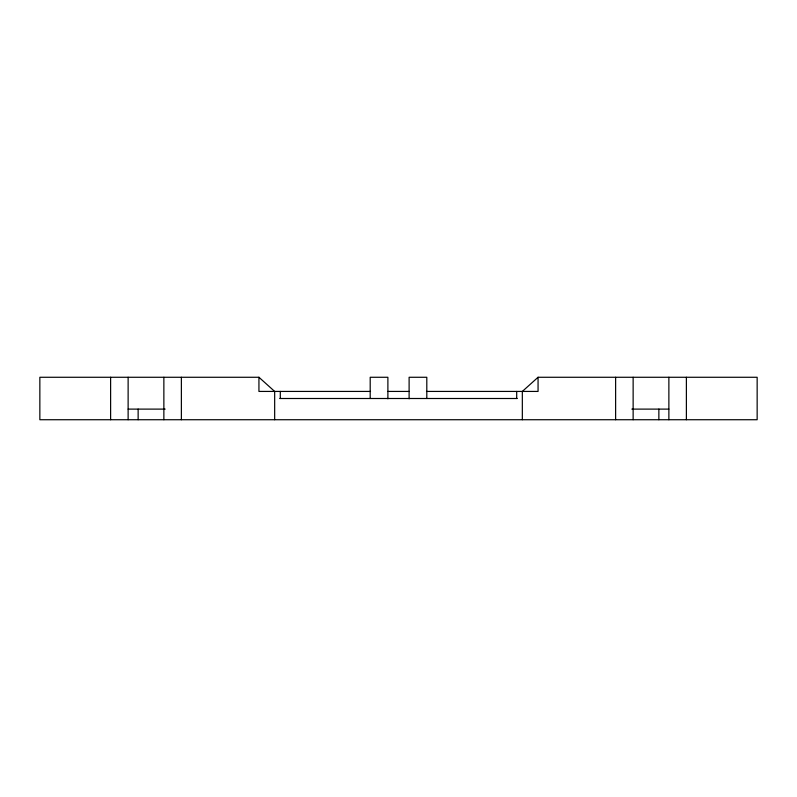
<?xml version="1.0" encoding="UTF-8"?>
<svg xmlns="http://www.w3.org/2000/svg" width="797" height="797" viewBox="0 0 797 797"><rect width="100%" height="100%" fill="white"/><g stroke="black" fill="none" stroke-linecap="round" stroke-linejoin="round"><path stroke-width="1.2" d="M274.666 419.73L274.666 391.427L258.935 377.27L39.85 377.27L39.85 419.73L757.15 419.73L757.15 377.27L538.065 377.27L522.334 391.427L522.334 419.73M370.525 391.427L258.935 391.427L258.935 377.27M387.89 391.427L409.11 391.427M426.475 391.427L538.065 391.427L538.065 377.27M279.797 398.5L517.203 398.5M128.128 409.11L165.158 409.11M631.842 409.11L668.872 409.11M686.386 377.27L686.386 419.73M668.872 377.27L668.872 419.73M658.86 409.11L658.86 419.73M633.137 377.27L633.137 419.73M615.623 377.27L615.623 419.73M516.695 391.427L516.695 398.5M426.803 398.5L426.803 377.27L409.11 377.27L409.11 398.809M387.89 398.809L387.89 377.27L370.197 377.27L370.197 398.5M280.305 391.427L280.305 398.5M181.377 377.27L181.377 419.73M163.863 377.27L163.863 419.73M138.14 409.11L138.14 419.73M128.128 377.27L128.128 419.73M110.614 377.27L110.614 419.73"/></g></svg>
